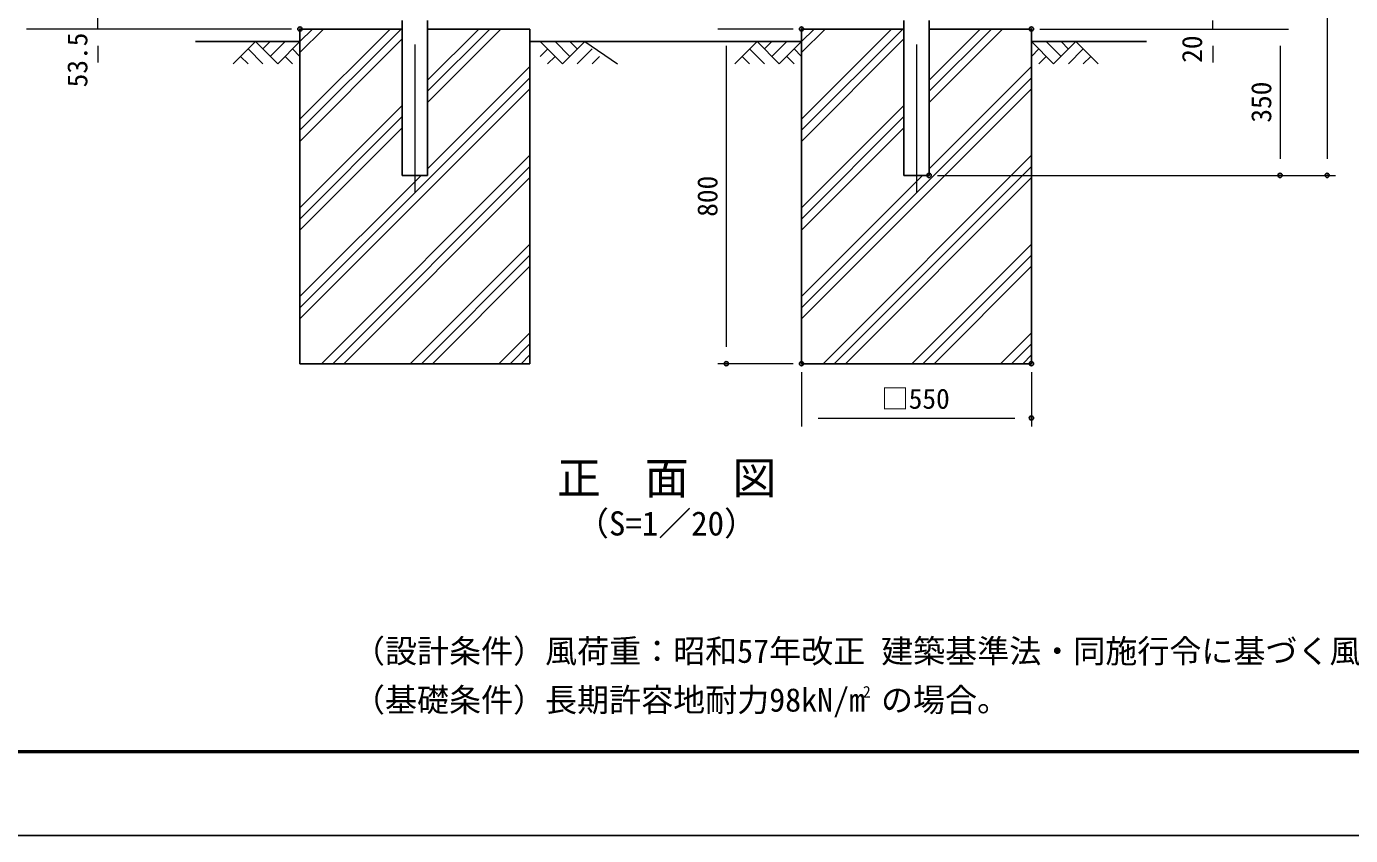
# Model space of a CAD drawing. Units: millimetres, scale not verified. Extents: x -4212 to 4211, y -3066 to 3070.
# Drawn here: x -1939 to 1228, y -2870 to -936 of the extents above; entities that cross this region are included whole.
import ezdxf
from ezdxf.enums import TextEntityAlignment as Align

# ---------------------------------------------------------------- set-up
doc = ezdxf.new("R2010")
doc.units = ezdxf.units.MM
doc.header["$LTSCALE"] = 20
doc.header["$PDMODE"] = 32
doc.header["$PDSIZE"] = 10
doc.linetypes.add('USER1', pattern=[50.8, 31.75, -6.35, 6.35, -6.35])
for name, color, linetype, lineweight in [('0-0_D-STR1', 1, 'Continuous', 25), ('0-2_D-BMK', 2, 'USER1', 13), ('0-4_D-BGD', 7, 'Continuous', 25), ('0-5_D-DCR-HCH', 7, 'Continuous', 13), ('0-6_D-STR-DIM', 7, 'Continuous', 13), ('0-7_D-TTL', 7, 'Continuous', 25), ('0-8_D-TTL-TXT', 7, 'Continuous', 25), ('0-C_D-STR4', 7, 'Continuous', 25)]:
    doc.layers.add(name, color=color, linetype=linetype, lineweight=lineweight)
doc.layers.add('0-A_Defpoints', color=8, linetype='Continuous')
doc.styles.add('ＭＳ ゴシック', font='')
doc.styles.get('ＭＳ ゴシック').set_extended_font_data('MS Gothic')

msp = doc.modelspace()

# ---------------------------------------------------------------- linework, layer by layer
at = {"layer": '0-0_D-STR1'}
for p, q in [((-1040.38, -922.24), (-1040.38, -1292.24)), ((-979.88, -922.24), (-979.88, -1292.24)), ((159.62, -922.24), (159.62, -1292.24)), ((220.12, -922.24), (220.12, -1292.24)), ((-1040.38, -1292.24), (-979.88, -1292.24)), ((220.12, -1292.24), (159.62, -1292.24))]:
    msp.add_line(p, q, dxfattribs=at)
at = {"layer": '0-2_D-BMK'}
for p, q in [((-1010.13, 1053), (-1010.13, -1333.53)), ((189.87, 1053), (189.87, -1333.53))]:
    msp.add_line(p, q, dxfattribs=at)
at = {"layer": '0-4_D-BGD'}
for p, q in [((-1535.13, -972.24), (-1285.13, -972.24)), ((-735.13, -972.24), (-85.13, -972.24)), ((464.87, -972.24), (739.87, -972.24))]:
    msp.add_line(p, q, dxfattribs=at)
at = {"layer": '0-5_D-DCR-HCH'}
for p, q in [((-1391.55, -972.24), (-1444.77, -1025.45)), ((-1391.55, -972.24), (-1338.34, -1025.45)), ((-1373.82, -989.98), (-1356.08, -972.24)), ((-1356.08, -1007.72), (-1320.6, -972.24)), ((-1338.34, -1025.45), (-1285.13, -972.24)), ((-656.92, -1025.45), (-710.13, -972.24)), ((-639.18, -1007.72), (-674.66, -972.24)), ((-603.71, -972.24), (-656.92, -1025.45)), ((-621.35, -990.07), (-639.18, -972.24)), ((-603.71, -972.24), (-525.49, -1025.45)), ((-191.55, -972.24), (-244.77, -1025.45)), ((-191.55, -972.24), (-138.34, -1025.45)), ((-173.82, -989.98), (-156.08, -972.24)), ((-156.08, -1007.72), (-120.6, -972.24)), ((-138.34, -1025.45), (-85.13, -972.24)), ((518.08, -1025.45), (464.87, -972.24)), ((535.82, -1007.72), (500.34, -972.24)), ((571.29, -972.24), (518.08, -1025.45)), ((553.65, -990.07), (535.82, -972.24)), ((571.29, -972.24), (624.51, -1025.45)), ((-1427.03, -1007.72), (-1409.21, -1025.45)), ((-1409.29, -989.98), (-1373.65, -1025.45)), ((-1320.6, -1007.72), (-1302.79, -1025.45)), ((-1302.87, -989.98), (-1285.13, -1007.64)), ((-692.39, -989.98), (-710.13, -1007.64)), ((-674.66, -1007.72), (-692.47, -1025.45)), ((-585.97, -989.98), (-621.61, -1025.45)), ((-568.23, -1007.72), (-586.05, -1025.45)), ((-227.03, -1007.72), (-209.21, -1025.45)), ((-209.29, -989.98), (-173.65, -1025.45)), ((-120.6, -1007.72), (-102.79, -1025.45)), ((-102.87, -989.98), (-85.13, -1007.64)), ((482.61, -989.98), (464.87, -1007.64)), ((500.34, -1007.72), (482.53, -1025.45)), ((589.03, -989.98), (553.39, -1025.45)), ((606.77, -1007.72), (588.95, -1025.45))]:
    msp.add_line(p, q, dxfattribs=at)
at = {"layer": '0-6_D-STR-DIM'}
for p, q in [((1172.48, 989.76), (1172.48, -1252.24)), ((-1768.41, -942.24), (-1768.41, -888.73)), ((-1305.13, -942.24), (-1939.11, -942.24)), ((-1305.13, -942.24), (-1788.41, -942.24)), ((-105.13, -942.24), (-285.13, -942.24)), ((484.87, -942.24), (918.87, -942.24)), ((484.87, -942.24), (1079.87, -942.24)), ((484.87, -942.24), (1079.87, -942.24)), ((898.87, -942.24), (898.87, -922.24)), ((-1768.41, -982.24), (-1768.41, -1022.24)), ((-265.13, -982.24), (-265.13, -1702.24)), ((898.87, -982.24), (898.87, -1022.24)), ((1059.87, -982.24), (1059.87, -1252.24)), ((240.12, -1292.24), (1079.87, -1292.24)), ((240.12, -1292.24), (1192.48, -1292.24)), ((-105.13, -1742.24), (-285.13, -1742.24)), ((-85.13, -1762.24), (-85.13, -1892.24)), ((464.87, -1762.24), (464.87, -1892.24)), ((-45.13, -1872.24), (424.87, -1872.24))]:
    msp.add_line(p, q, dxfattribs=at)
at = {"layer": '0-7_D-TTL'}
msp.add_lwpolyline([(-4212.48, -2870.15), (4187.52, -2870.15), (4187.52, 3069.85), (-4212.48, 3069.85)], close=True, dxfattribs=at)
at = {"layer": '0-7_D-TTL', "color": 2, "lineweight": 50}
msp.add_lwpolyline([(-3912.48, 2869.85), (3887.52, 2869.85), (3887.52, -2670.15), (-3912.48, -2670.15)], close=True, dxfattribs=at)
at = {"layer": '0-A_Defpoints'}
for p in [(-1285.13, -942.24), (-85.13, -942.24), (464.87, -942.24), (220.12, -1292.24), (1059.87, -1292.24), (1172.48, -1292.24), (-265.13, -1742.24), (-85.13, -1742.24), (-85.13, -1742.24), (464.87, -1742.24), (464.87, -1872.24)]:
    msp.add_point(p, dxfattribs=at)
at = {"layer": '0-C_D-STR4'}
for p, q in [((-1285.13, -998.71), (-1228.67, -942.24)), ((-1285.13, -972.19), (-1255.18, -942.24)), ((-1285.13, -1184.32), (-1043.05, -942.24)), ((-1285.13, -945.67), (-1281.7, -942.24)), ((-1285.13, -1157.81), (-1069.57, -942.24)), ((-1285.13, -942.24), (-1285.13, -1742.24)), ((-1285.13, -942.24), (-1040.38, -942.24)), ((-979.88, -1117.72), (-804.4, -942.24)), ((-979.88, -1091.2), (-830.92, -942.24)), ((-979.88, -1064.69), (-857.43, -942.24)), ((-979.88, -942.24), (-735.13, -942.24)), ((-735.13, -942.24), (-735.13, -1742.24)), ((-85.13, -998.71), (-28.67, -942.24)), ((-85.13, -972.19), (-55.18, -942.24)), ((-85.13, -1184.32), (156.95, -942.24)), ((-85.13, -945.67), (-81.7, -942.24)), ((-85.13, -1157.81), (130.43, -942.24)), ((-85.13, -942.24), (-85.13, -1742.24)), ((-85.13, -942.24), (159.62, -942.24)), ((220.12, -1117.72), (395.6, -942.24)), ((220.12, -1091.2), (369.08, -942.24)), ((220.12, -1064.69), (342.57, -942.24)), ((220.12, -942.24), (464.87, -942.24)), ((464.87, -942.24), (464.87, -1742.24)), ((-1285.13, -1210.84), (-1040.38, -966.09)), ((-85.13, -1210.84), (159.62, -966.09)), ((-979.88, -1276.82), (-735.13, -1032.07)), ((220.12, -1276.82), (464.87, -1032.07)), ((-1285.13, -1608.59), (-735.13, -1058.59)), ((-85.13, -1608.59), (464.87, -1058.59)), ((-1285.13, -1635.1), (-735.13, -1085.1)), ((-85.13, -1635.1), (464.87, -1085.1)), ((-1285.13, -1369.94), (-1040.38, -1125.19)), ((-85.13, -1369.94), (159.62, -1125.19)), ((-1285.13, -1396.45), (-1040.38, -1151.7)), ((-85.13, -1396.45), (159.62, -1151.7)), ((-1285.13, -1422.97), (-1040.38, -1178.22)), ((-85.13, -1422.97), (159.62, -1178.22)), ((-1233.17, -1742.24), (-735.13, -1244.2)), ((-33.17, -1742.24), (464.87, -1244.2)), ((-1285.13, -1582.07), (-995.3, -1292.24)), ((-1206.65, -1742.24), (-735.13, -1270.72)), ((-1180.14, -1742.24), (-735.13, -1297.24)), ((-85.13, -1582.07), (204.7, -1292.24)), ((-6.65, -1742.24), (464.87, -1270.72)), ((19.86, -1742.24), (464.87, -1297.24)), ((-1021.04, -1742.24), (-735.13, -1456.33)), ((178.96, -1742.24), (464.87, -1456.33)), ((-994.52, -1742.24), (-735.13, -1482.85)), ((205.48, -1742.24), (464.87, -1482.85)), ((-968, -1742.24), (-735.13, -1509.37)), ((232, -1742.24), (464.87, -1509.37)), ((-808.91, -1742.24), (-735.13, -1668.47)), ((391.09, -1742.24), (464.87, -1668.47)), ((-782.39, -1742.24), (-735.13, -1694.98)), ((417.61, -1742.24), (464.87, -1694.98)), ((-755.87, -1742.24), (-735.13, -1721.5)), ((444.13, -1742.24), (464.87, -1721.5)), ((-1285.13, -1742.24), (-735.13, -1742.24)), ((-85.13, -1742.24), (464.87, -1742.24))]:
    msp.add_line(p, q, dxfattribs=at)

# ---------------------------------------------------------------- texts
at = {"layer": '0-6_D-STR-DIM', "style": 'ＭＳ ゴシック'}
for s, p in [('53.5', (-1779.2, -1081.75)), ('20', (887.47, -1023.09)), ('350', (1053.12, -1166.12)), ('800', (-271.88, -1391.12))]:
    msp.add_text(s, height=48.09, rotation=90, dxfattribs=at).set_placement(p, align=Align.BOTTOM_LEFT)
msp.add_text('□550', height=48.09, dxfattribs=at).set_placement((105.72, -1864.49), align=Align.BOTTOM_LEFT)
at = {"layer": '0-8_D-TTL-TXT', "style": 'ＭＳ ゴシック'}
for s, height, p in [('正\u3000面\u3000図', 76.98, (-670.03, -2077.15)), ('（S=1／20）', 57.77, (-624.55, -2170.35)), ('（設計条件）風荷重：昭和57年改正 建築基準法・同施行令に基づく風圧力に準拠。', 56.16, (-1158.22, -2474.26)), ('（基礎条件）長期許容地耐力98kN/m の場合。', 56.16, (-1158.22, -2590.93)), ('2', 28.01, (61.49, -2549.15))]:
    msp.add_text(s, height=height, dxfattribs=at).set_placement(p, align=Align.BOTTOM_LEFT)

doc.saveas('drawing.dxf')
